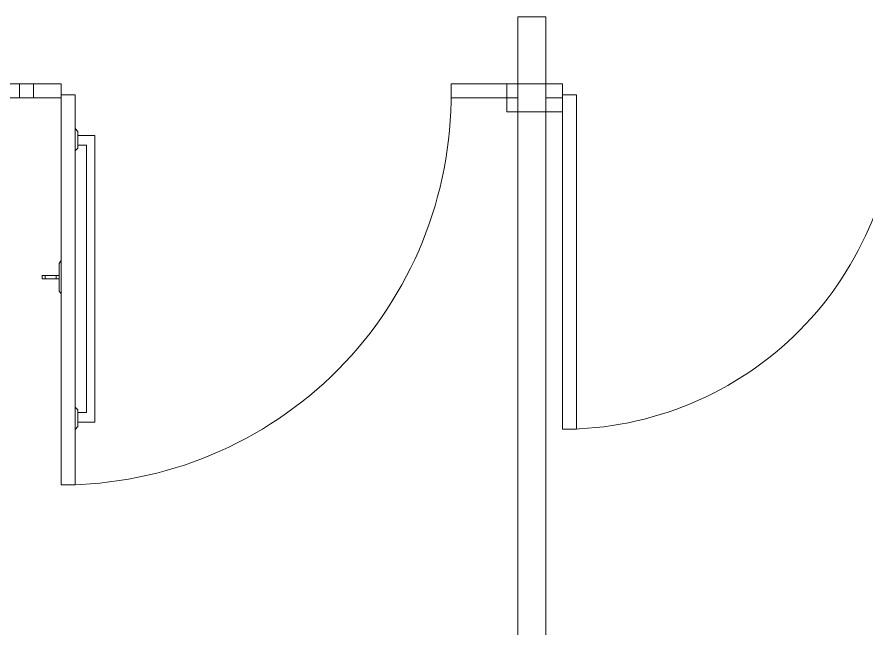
# Model space of a CAD drawing. Header units: millimetres. Extents: x 10569 to 232243, y -25347 to 80743.
# Drawn here: x 86460 to 87984, y 38751 to 39847 of the extents above; entities that cross this region are included whole.
import ezdxf

# ---------------------------------------------------------------- set-up
doc = ezdxf.new("R2010")
doc.units = ezdxf.units.MM
for name, color, linetype, lineweight in [('A-DOOR', 31, 'Continuous', 20), ('A-WALL', 113, 'Continuous', 20), ('P-SANR-FIXT', 6, 'Continuous', 9)]:
    doc.layers.add(name, color=color, linetype=linetype, lineweight=lineweight)

# ---------------------------------------------------------------- blocks, each defined once
blk = doc.blocks.new('DLN_Ambulant Partition Door - 700x2100_100x25 _WH_GH_-15369237-TENDER DRAFT G_F')
at = {"layer": 'A-DOOR', "lineweight": 9}
for p, q in [((20, -509.1), (20, -534.1)), ((720, -509.1), (20, -509.1)), ((720, -534.1), (720, -509.1)), ((20, -534.1), (720, -534.1))]:
    blk.add_line(p, q, dxfattribs=at)
blk.add_arc((20, -534.1), 700, 0, 90.5, dxfattribs=at)
at = {"layer": 'P-SANR-FIXT'}
for p, q in [((25, 365.9), (0, 365.9)), ((0, 365.9), (0, 265.9)), ((0, 265.9), (0, 365.9)), ((0, 365.9), (25, 365.9)), ((50, 365.9), (25, 365.9)), ((25, 365.9), (50, 365.9)), ((50, 335.9), (50, 365.9)), ((50, 365.9), (50, 335.9)), ((50, 285.9), (50, 335.9)), ((50, 335.9), (50, 285.9)), ((25, 285.9), (0, 285.9)), ((0, 285.9), (0, 165.9)), ((0, 165.9), (0, 285.9)), ((0, 285.9), (25, 285.9)), ((25, 165.9), (25, 285.9)), ((25, 285.9), (25, 165.9)), ((50, 265.9), (50, 285.9)), ((50, 285.9), (50, 265.9)), ((0, 265.9), (25, 265.9)), ((25, 265.9), (0, 265.9)), ((25, 265.9), (50, 265.9)), ((50, 265.9), (25, 265.9)), ((0, 165.9), (25, 165.9)), ((25, 165.9), (0, 165.9)), ((92.5, -474), (607.5, -474)), ((92.5, -504.5), (92.5, -474)), ((607.5, -474), (607.5, -504.5)), ((110.2, -489), (110.2, -504.5)), ((590.2, -489), (110.2, -489)), ((590.2, -504.5), (590.2, -489)), ((80.3, -509), (85.3, -504.5)), ((120.3, -509), (80.3, -509)), ((85.3, -504.5), (115.3, -504.5)), ((115.3, -504.5), (120.3, -509)), ((585.3, -504.5), (580.3, -509)), ((580.3, -509), (620.3, -509)), ((615.3, -504.5), (585.3, -504.5)), ((620.3, -509), (615.3, -504.5)), ((25, -534.1), (0, -534.1)), ((0, -534.1), (0, -609.1)), ((0, -609.1), (0, -534.1)), ((0, -534.1), (25, -534.1)), ((25, -609.1), (25, -534.1)), ((25, -534.1), (25, -609.1)), ((322.2, -538.1), (317.2, -534.1)), ((317.2, -534.1), (377.2, -534.1)), ((372.2, -538.1), (322.2, -538.1)), ((344, -538.1), (344, -568.1)), ((350.2, -543.1), (344, -543.1)), ((350.2, -538.1), (350.2, -543.1)), ((350.2, -568.1), (350.2, -538.1)), ((377.2, -534.1), (372.2, -538.1)), ((350.2, -563.1), (344, -563.1)), ((344, -568.1), (350.2, -568.1)), ((25, -584.1), (0, -584.1)), ((0, -584.1), (0, -609.1)), ((0, -609.1), (0, -584.1)), ((0, -584.1), (25, -584.1)), ((25, -609.1), (25, -584.1)), ((25, -584.1), (25, -609.1)), ((0, -609.1), (0, -634.1)), ((0, -634.1), (0, -609.1)), ((0, -609.1), (25, -609.1)), ((25, -609.1), (0, -609.1)), ((25, -634.1), (25, -609.1)), ((25, -609.1), (25, -634.1))]:
    blk.add_line(p, q, dxfattribs=at)
blk = doc.blocks.new('DLN_Partition Door - 600x2100_100x25 _WH_GH_-15324393-TENDER DRAFT G_F')
at = {"layer": 'A-DOOR', "lineweight": 9}
for p, q in [((20, -509.1), (20, -534.1)), ((620, -509.1), (20, -509.1)), ((620, -534.1), (620, -509.1)), ((20, -534.1), (620, -534.1))]:
    blk.add_line(p, q, dxfattribs=at)
blk.add_arc((20, -534.1), 600, 0, 90.5, dxfattribs=at)
at = {"layer": 'P-SANR-FIXT'}
for p, q in [((25, 188.4), (0, 188.4)), ((0, 188.4), (0, 65.9)), ((0, 185.9), (0, 188.4)), ((0, 188.4), (25, 188.4)), ((0, 65.9), (0, 185.9)), ((25, 65.9), (25, 188.4)), ((25, 188.4), (25, 185.9)), ((25, 185.9), (25, 163.4)), ((25, 163.4), (25, 65.9)), ((0, 65.9), (25, 65.9)), ((25, 65.9), (0, 65.9)), ((25, -534.1), (0, -534.1)), ((0, -534.1), (0, -564.1)), ((0, -564.1), (0, -534.1)), ((0, -534.1), (25, -534.1)), ((25, -564.1), (25, -534.1)), ((25, -534.1), (25, -564.1)), ((0, -564.1), (25, -564.1)), ((25, -564.1), (0, -564.1))]:
    blk.add_line(p, q, dxfattribs=at)

msp = doc.modelspace()

# ---------------------------------------------------------------- linework, layer by layer
at = {"layer": 'A-WALL', "lineweight": 9}
for p, q in [((87359.29296, 38047.48546), (87359.29296, 39847.48546)), ((87359.29296, 39847.48546), (87409.29296, 39847.48546)), ((87409.29296, 38047.48546), (87409.29296, 39847.48546))]:
    msp.add_line(p, q, dxfattribs=at)

# ---------------------------------------------------------------- block references
at = {"layer": 'P-SANR-FIXT', "rotation": 270.0000000000006}
for name, p in [('DLN_Ambulant Partition Door - 700x2100_100x25 _WH_GH_-15369237-TENDER DRAFT G_F', (87073.42264, 39727.48546)), ('DLN_Partition Door - 600x2100_100x25 _WH_GH_-15324393-TENDER DRAFT G_F', (87973.42264, 39727.48546))]:
    msp.add_blockref(name, p, dxfattribs=at)

doc.saveas('drawing.dxf')
